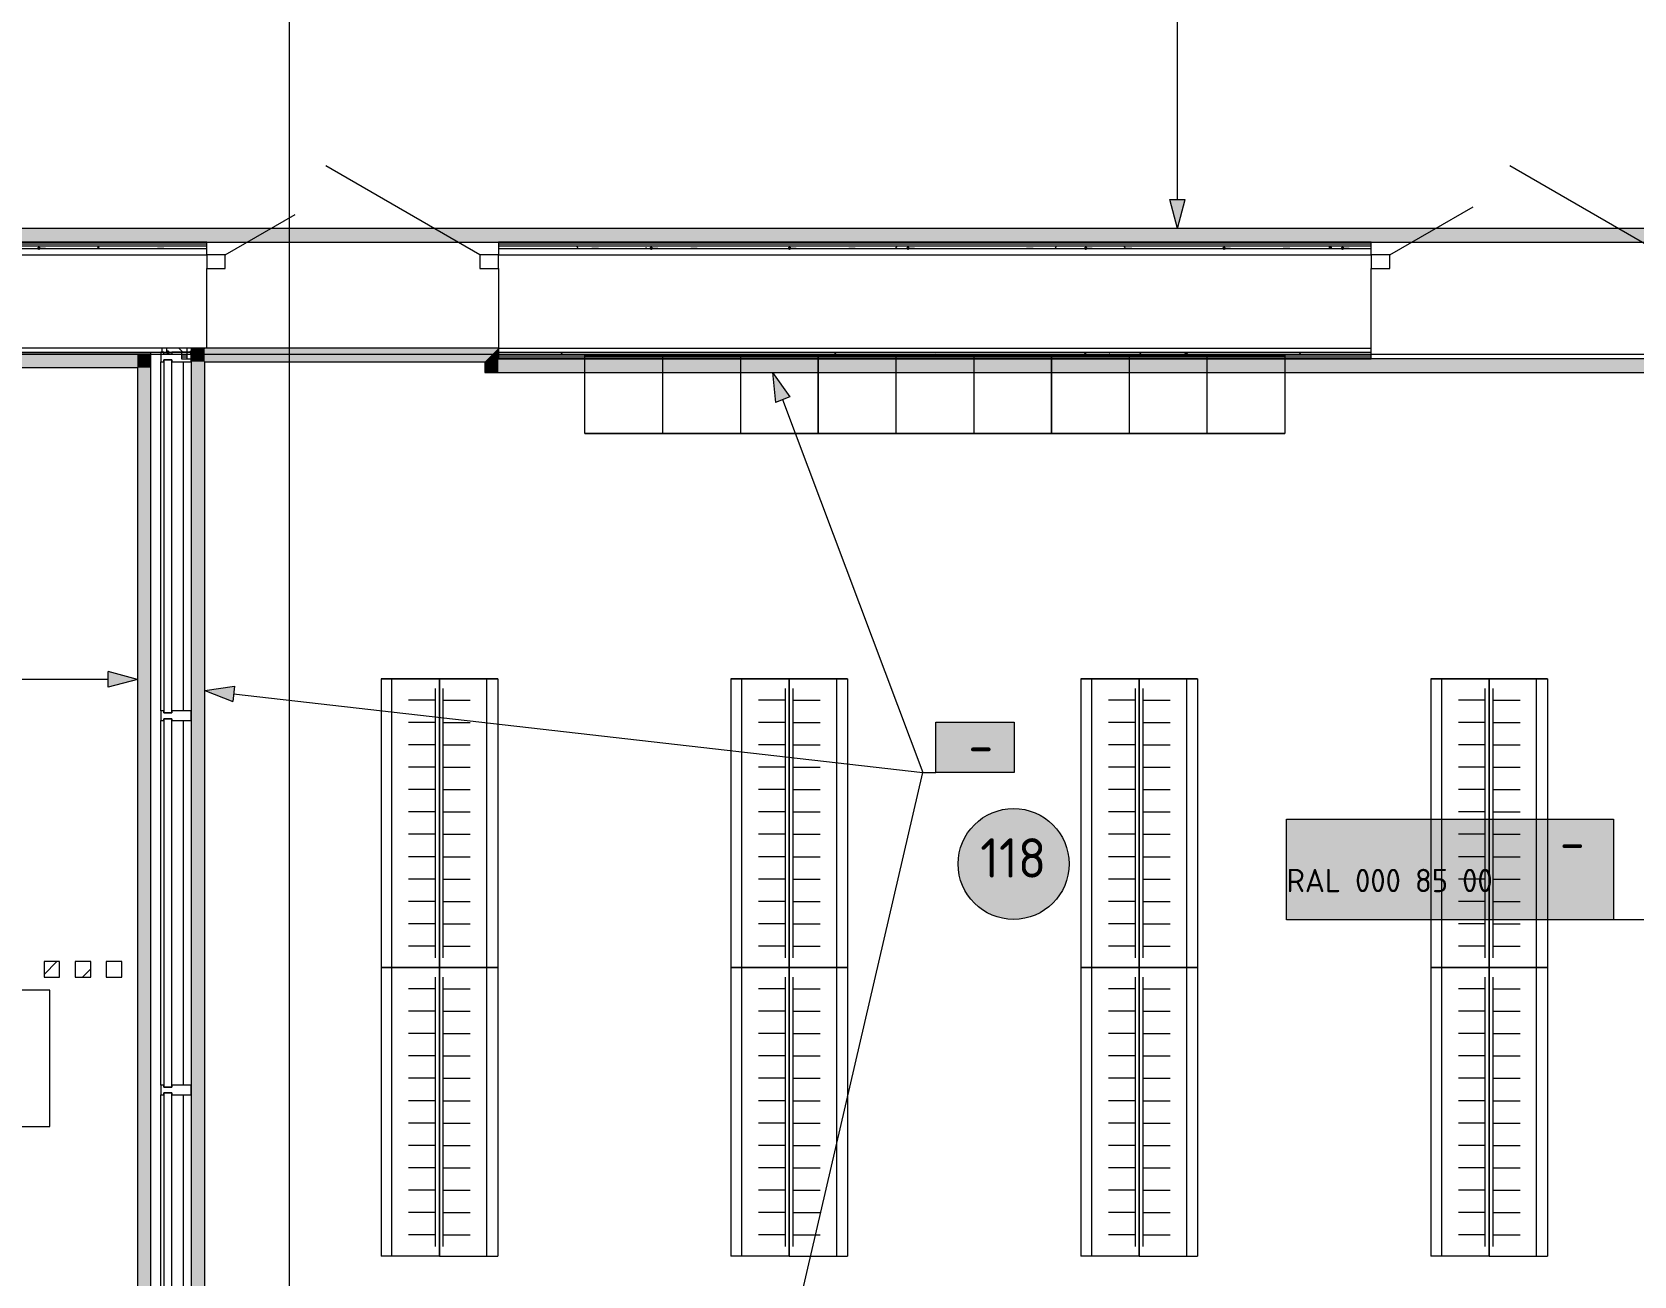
# Model space of a CAD drawing. Header units: millimetres. Extents: x -546 to 1681, y -650 to 1730.
# Drawn here: x 595.9 to 678.3, y 323.4 to 387.4 of the extents above; entities that cross this region are included whole.
import ezdxf

# ---------------------------------------------------------------- set-up
doc = ezdxf.new("R2010")
doc.units = ezdxf.units.MM

msp = doc.modelspace()

# ---------------------------------------------------------------- hatches: boundary and pattern name
at = {"true_color": 0x0077b0}
h = msp.add_hatch(color=144, dxfattribs=at)
h.dxf.hatch_style = 2
h.paths.add_polyline_path([(654.848, 377.323), (654.448, 378.816), (655.248, 378.816)])
at = {"true_color": 0xf1d696}
h = msp.add_hatch(color=41, dxfattribs=at)
h.dxf.hatch_style = 2
h.paths.add_polyline_path([(703.439, 377.323), (703.439, 376.623), (578.653, 376.623), (578.653, 377.323)])
h = msp.add_hatch(color=7)
h.dxf.hatch_style = 2
h.paths.add_polyline_path([(596.285, 376.403), (596.221, 376.377), (596.195, 376.313), (596.221, 376.25), (596.285, 376.223), (596.348, 376.25), (596.375, 376.313), (596.348, 376.377)])
h = msp.add_hatch(color=7)
h.dxf.hatch_style = 2
h.paths.add_polyline_path([(627.781, 376.403), (627.717, 376.377), (627.691, 376.313), (627.717, 376.25), (627.781, 376.223), (627.845, 376.25), (627.871, 376.313), (627.845, 376.377)])
h = msp.add_hatch(color=7)
h.dxf.hatch_style = 2
h.paths.add_polyline_path([(634.893, 376.403), (634.829, 376.377), (634.803, 376.313), (634.829, 376.25), (634.893, 376.223), (634.957, 376.25), (634.983, 376.313), (634.957, 376.377)])
h = msp.add_hatch(color=7)
h.dxf.hatch_style = 2
h.paths.add_polyline_path([(634.893, 376.403), (634.829, 376.377), (634.803, 376.313), (634.829, 376.25), (634.893, 376.223), (634.957, 376.25), (634.983, 376.313), (634.957, 376.377)])
h = msp.add_hatch(color=7)
h.dxf.hatch_style = 2
h.paths.add_polyline_path([(640.989, 376.403), (640.925, 376.377), (640.899, 376.313), (640.925, 376.25), (640.989, 376.223), (641.053, 376.25), (641.079, 376.313), (641.053, 376.377)])
h = msp.add_hatch(color=7)
h.dxf.hatch_style = 2
h.paths.add_polyline_path([(650.133, 376.403), (650.069, 376.377), (650.043, 376.313), (650.069, 376.25), (650.133, 376.223), (650.197, 376.25), (650.223, 376.313), (650.197, 376.377)])
h = msp.add_hatch(color=7)
h.dxf.hatch_style = 2
h.paths.add_polyline_path([(657.245, 376.403), (657.181, 376.377), (657.155, 376.313), (657.181, 376.25), (657.245, 376.223), (657.309, 376.25), (657.335, 376.313), (657.309, 376.377)])
h = msp.add_hatch(color=7)
h.dxf.hatch_style = 2
h.paths.add_polyline_path([(657.245, 376.403), (657.181, 376.377), (657.155, 376.313), (657.181, 376.25), (657.245, 376.223), (657.309, 376.25), (657.335, 376.313), (657.309, 376.377)])
h = msp.add_hatch(color=7)
h.dxf.hatch_style = 2
h.paths.add_polyline_path([(662.708, 376.435), (662.644, 376.409), (662.618, 376.345), (662.644, 376.282), (662.708, 376.255), (662.772, 376.282), (662.798, 376.345), (662.772, 376.409)])
h = msp.add_hatch(color=7)
h.dxf.hatch_style = 2
h.paths.add_polyline_path([(663.341, 376.403), (663.277, 376.377), (663.251, 376.313), (663.277, 376.25), (663.341, 376.223), (663.405, 376.25), (663.431, 376.313), (663.405, 376.377)])
h = msp.add_hatch(color=41, dxfattribs=at)
h.dxf.hatch_style = 2
h.paths.add_polyline_path([(578.653, 370.171), (578.653, 370.871), (601.347, 370.871), (601.347, 370.171)])
h = msp.add_hatch(color=41, dxfattribs=at)
h.dxf.hatch_style = 2
h.paths.add_polyline_path([(601.347, 370.171), (601.347, 370.871), (602.047, 370.871)])
h = msp.add_hatch(color=41, dxfattribs=at)
h.dxf.hatch_style = 2
h.paths.add_polyline_path([(601.347, 370.171), (602.047, 370.871), (602.047, 370.171)])
h = msp.add_hatch(color=7)
h.dxf.hatch_style = 2
h.paths.add_polyline_path([(603.007, 370.973), (602.98, 371.037), (602.917, 371.063), (602.853, 371.037), (602.827, 370.973), (602.853, 370.901), (602.917, 370.874), (602.98, 370.901)])
h = msp.add_hatch(color=7)
h.dxf.hatch_style = 2
h.paths.add_polyline_path([(604.027, 370.964), (604.053, 370.901), (604.117, 370.874), (604.18, 370.901), (604.207, 370.964), (604.18, 371.037), (604.117, 371.063), (604.053, 371.037)])
h = msp.add_hatch(color=41, dxfattribs=at)
h.dxf.hatch_style = 2
h.paths.add_polyline_path([(604.816, 371.173), (604.816, 370.473), (604.116, 371.173)])
h = msp.add_hatch(color=41, dxfattribs=at)
h.dxf.hatch_style = 2
h.paths.add_polyline_path([(604.816, 370.473), (604.116, 370.473), (604.116, 371.173)])
h = msp.add_hatch(color=41, dxfattribs=at)
h.dxf.hatch_style = 2
h.paths.add_polyline_path([(604.816, 370.473), (604.816, 371.173), (619.917, 371.173), (619.217, 370.473)])
h = msp.add_hatch(color=41, dxfattribs=at)
h.dxf.hatch_style = 2
h.paths.add_polyline_path([(619.367, 370.623), (619.917, 371.173), (619.917, 370.623)])
h = msp.add_hatch(color=7)
h.dxf.hatch_style = 2
h.paths.add_polyline_path([(650.103, 370.931), (650.039, 370.905), (650.013, 370.841), (650.039, 370.778), (650.103, 370.751), (650.167, 370.778), (650.193, 370.841), (650.167, 370.905)])
h = msp.add_hatch(color=7)
h.dxf.hatch_style = 2
h.paths.add_polyline_path([(650.103, 370.931), (650.039, 370.905), (650.013, 370.841), (650.039, 370.778), (650.103, 370.751), (650.167, 370.778), (650.193, 370.841), (650.167, 370.905)])
h = msp.add_hatch(color=7)
h.dxf.hatch_style = 2
h.paths.add_polyline_path([(655.297, 370.983), (655.233, 370.957), (655.207, 370.893), (655.233, 370.83), (655.297, 370.803), (655.361, 370.83), (655.387, 370.893), (655.361, 370.957)])
h = msp.add_hatch(color=7)
h.dxf.hatch_style = 2
h.paths.add_polyline_path([(655.297, 370.983), (655.233, 370.957), (655.207, 370.893), (655.233, 370.83), (655.297, 370.803), (655.361, 370.83), (655.387, 370.893), (655.361, 370.957)])
h = msp.add_hatch(color=41, dxfattribs=at)
h.dxf.hatch_style = 2
h.paths.add_polyline_path([(601.347, 370.171), (602.047, 370.171), (602.047, 315.204), (601.347, 315.204)])
h = msp.add_hatch(color=41, dxfattribs=at)
h.dxf.hatch_style = 2
h.paths.add_polyline_path([(604.816, 315.004), (604.116, 315.004), (604.116, 370.473), (604.816, 370.473)])
h = msp.add_hatch(color=41, dxfattribs=at)
h.dxf.hatch_style = 2
h.paths.add_polyline_path([(619.217, 370.473), (619.367, 370.623), (619.917, 370.623), (619.217, 369.923)])
h = msp.add_hatch(color=41, dxfattribs=at)
h.dxf.hatch_style = 2
h.paths.add_polyline_path([(619.917, 370.623), (619.917, 369.923), (619.217, 369.923)])
h = msp.add_hatch(color=41, dxfattribs=at)
h.dxf.hatch_style = 2
h.paths.add_polyline_path([(619.917, 369.923), (619.917, 370.623), (683.59, 370.623), (683.59, 369.923)])
at = {"true_color": 0x0077b0}
h = msp.add_hatch(color=144, dxfattribs=at)
h.dxf.hatch_style = 2
h.paths.add_polyline_path([(634.014, 369.923), (634.913, 368.667), (634.164, 368.385)])
h = msp.add_hatch(color=144, dxfattribs=at)
h.dxf.hatch_style = 2
h.paths.add_polyline_path([(601.347, 354.133), (599.854, 353.733), (599.854, 354.533)])
h = msp.add_hatch(color=144, dxfattribs=at)
h.dxf.hatch_style = 2
h.paths.add_polyline_path([(604.816, 353.566), (606.345, 353.794), (606.254, 352.999)])
at = {"true_color": 0xffffff}
h = msp.add_hatch(color=7, dxfattribs=at)
h.dxf.hatch_style = 2
h.paths.add_polyline_path([(642.414, 351.93), (646.454, 351.93), (646.454, 349.342), (642.414, 349.342)])
h = msp.add_hatch(color=7, dxfattribs=at)
h.dxf.hatch_style = 2
h.paths.add_polyline_path([(642.414, 351.93), (646.454, 351.93), (646.454, 349.342), (642.414, 349.342)])
h = msp.add_hatch(color=7, dxfattribs=at)
h.dxf.hatch_style = 2
h.paths.add_polyline_path([(642.414, 351.93), (646.454, 351.93), (646.454, 349.342), (642.414, 349.342)])
at = {"true_color": 0x0077b0}
h = msp.add_hatch(color=144, dxfattribs=at)
h.paths.add_polyline_path([(643.624, 350.534), (643.624, 351.341), (643.594, 351.498), (643.505, 351.629), (643.377, 351.715), (643.22, 351.744), (643.064, 351.715), (642.932, 351.629), (642.845, 351.498), (642.817, 351.341), (642.817, 350.534), (642.845, 350.378), (642.932, 350.249), (643.064, 350.16), (643.22, 350.13), (643.377, 350.16), (643.505, 350.249), (643.594, 350.378)])
h.paths.add_polyline_path([(643.824, 350.534), (643.813, 350.413), (643.78, 350.301), (643.724, 350.198), (643.646, 350.105), (643.555, 350.027), (643.452, 349.973), (643.341, 349.94), (643.22, 349.93), (643.098, 349.94), (642.987, 349.973), (642.885, 350.027), (642.791, 350.105), (642.714, 350.198), (642.658, 350.301), (642.625, 350.413), (642.614, 350.534), (642.614, 351.341), (642.625, 351.463), (642.658, 351.574), (642.714, 351.677), (642.791, 351.77), (642.885, 351.848), (642.987, 351.903), (643.098, 351.937), (643.22, 351.948), (643.341, 351.937), (643.453, 351.904), (643.556, 351.849), (643.65, 351.773), (643.726, 351.679), (643.78, 351.576), (643.813, 351.463), (643.824, 351.341)])
h = msp.add_hatch(color=144, dxfattribs=at)
h.paths.add_polyline_path([(643.624, 350.534), (643.624, 351.341), (643.594, 351.498), (643.505, 351.629), (643.377, 351.715), (643.22, 351.744), (643.064, 351.715), (642.932, 351.629), (642.845, 351.498), (642.817, 351.341), (642.817, 350.534), (642.845, 350.378), (642.932, 350.249), (643.064, 350.16), (643.22, 350.13), (643.377, 350.16), (643.505, 350.249), (643.594, 350.378)])
h.paths.add_polyline_path([(643.824, 350.534), (643.813, 350.413), (643.78, 350.301), (643.724, 350.198), (643.646, 350.105), (643.555, 350.027), (643.452, 349.973), (643.341, 349.94), (643.22, 349.93), (643.098, 349.94), (642.987, 349.973), (642.885, 350.027), (642.791, 350.105), (642.714, 350.198), (642.658, 350.301), (642.625, 350.413), (642.614, 350.534), (642.614, 351.341), (642.625, 351.463), (642.658, 351.574), (642.714, 351.677), (642.791, 351.77), (642.885, 351.848), (642.987, 351.903), (643.098, 351.937), (643.22, 351.948), (643.341, 351.937), (643.453, 351.904), (643.556, 351.849), (643.65, 351.773), (643.726, 351.679), (643.78, 351.576), (643.813, 351.463), (643.824, 351.341)])
h = msp.add_hatch(color=144, dxfattribs=at)
h.paths.add_polyline_path([(643.624, 350.534), (643.624, 351.341), (643.594, 351.498), (643.505, 351.629), (643.377, 351.715), (643.22, 351.744), (643.064, 351.715), (642.932, 351.629), (642.845, 351.498), (642.817, 351.341), (642.817, 350.534), (642.845, 350.378), (642.932, 350.249), (643.064, 350.16), (643.22, 350.13), (643.377, 350.16), (643.505, 350.249), (643.594, 350.378)])
h.paths.add_polyline_path([(643.824, 350.534), (643.813, 350.413), (643.78, 350.301), (643.724, 350.198), (643.646, 350.105), (643.555, 350.027), (643.452, 349.973), (643.341, 349.94), (643.22, 349.93), (643.098, 349.94), (642.987, 349.973), (642.885, 350.027), (642.791, 350.105), (642.714, 350.198), (642.658, 350.301), (642.625, 350.413), (642.614, 350.534), (642.614, 351.341), (642.625, 351.463), (642.658, 351.574), (642.714, 351.677), (642.791, 351.77), (642.885, 351.848), (642.987, 351.903), (643.098, 351.937), (643.22, 351.948), (643.341, 351.937), (643.453, 351.904), (643.556, 351.849), (643.65, 351.773), (643.726, 351.679), (643.78, 351.576), (643.813, 351.463), (643.824, 351.341)])
h = msp.add_hatch(color=144, dxfattribs=at)
h.dxf.hatch_style = 2
h.paths.add_polyline_path([(646.047, 351.603), (645.815, 351.372), (645.745, 351.341), (645.669, 351.366), (645.643, 351.442), (645.671, 351.513), (646.067, 351.908), (646.107, 351.937), (646.148, 351.948), (646.224, 351.922), (646.25, 351.846), (646.25, 350.028), (646.224, 349.954), (646.148, 349.93), (646.072, 349.954), (646.047, 350.028)])
h = msp.add_hatch(color=144, dxfattribs=at)
h.dxf.hatch_style = 2
h.paths.add_polyline_path([(646.047, 351.603), (645.815, 351.372), (645.745, 351.341), (645.669, 351.366), (645.643, 351.442), (645.671, 351.513), (646.067, 351.908), (646.107, 351.937), (646.148, 351.948), (646.224, 351.922), (646.25, 351.846), (646.25, 350.028), (646.224, 349.954), (646.148, 349.93), (646.072, 349.954), (646.047, 350.028)])
h = msp.add_hatch(color=144, dxfattribs=at)
h.dxf.hatch_style = 2
h.paths.add_polyline_path([(646.047, 351.603), (645.815, 351.372), (645.745, 351.341), (645.669, 351.366), (645.643, 351.442), (645.671, 351.513), (646.067, 351.908), (646.107, 351.937), (646.148, 351.948), (646.224, 351.922), (646.25, 351.846), (646.25, 350.028), (646.224, 349.954), (646.148, 349.93), (646.072, 349.954), (646.047, 350.028)])
h = msp.add_hatch(color=144, dxfattribs=at)
h.dxf.hatch_style = 2
h.paths.add_polyline_path([(645.137, 350.432), (644.33, 350.432), (644.254, 350.458), (644.229, 350.534), (644.254, 350.61), (644.33, 350.635), (645.137, 350.635), (645.213, 350.61), (645.239, 350.534), (645.213, 350.458)])
h = msp.add_hatch(color=144, dxfattribs=at)
h.dxf.hatch_style = 2
h.paths.add_polyline_path([(645.137, 350.432), (644.33, 350.432), (644.254, 350.458), (644.229, 350.534), (644.254, 350.61), (644.33, 350.635), (645.137, 350.635), (645.213, 350.61), (645.239, 350.534), (645.213, 350.458)])
h = msp.add_hatch(color=144, dxfattribs=at)
h.dxf.hatch_style = 2
h.paths.add_polyline_path([(645.137, 350.432), (644.33, 350.432), (644.254, 350.458), (644.229, 350.534), (644.254, 350.61), (644.33, 350.635), (645.137, 350.635), (645.213, 350.61), (645.239, 350.534), (645.213, 350.458)])
at = {"true_color": 0xffffff}
h = msp.add_hatch(color=7, dxfattribs=at)
edge = h.paths.add_edge_path()
edge.add_arc((646.42, 344.641), 2.852, 0, 360)
h = msp.add_hatch(color=7, dxfattribs=at)
h.dxf.hatch_style = 2
h.paths.add_polyline_path([(660.458, 346.952), (677.28, 346.952), (677.28, 341.775), (660.458, 341.775)])
at = {"true_color": 0x0077b0}
h = msp.add_hatch(color=144, dxfattribs=at)
h.paths.add_polyline_path([(674.047, 345.556), (674.047, 346.363), (674.018, 346.52), (673.929, 346.651), (673.8, 346.737), (673.644, 346.767), (673.487, 346.737), (673.356, 346.651), (673.269, 346.52), (673.24, 346.363), (673.24, 345.556), (673.269, 345.4), (673.356, 345.271), (673.487, 345.182), (673.644, 345.153), (673.8, 345.182), (673.929, 345.271), (674.018, 345.4)])
h.paths.add_polyline_path([(674.248, 345.556), (674.237, 345.436), (674.203, 345.324), (674.148, 345.221), (674.07, 345.127), (673.978, 345.05), (673.876, 344.995), (673.764, 344.963), (673.644, 344.952), (673.522, 344.963), (673.41, 344.995), (673.308, 345.05), (673.215, 345.127), (673.137, 345.221), (673.082, 345.324), (673.049, 345.436), (673.038, 345.556), (673.038, 346.363), (673.049, 346.485), (673.082, 346.597), (673.137, 346.699), (673.215, 346.792), (673.308, 346.87), (673.41, 346.926), (673.522, 346.959), (673.644, 346.97), (673.765, 346.959), (673.877, 346.926), (673.98, 346.871), (674.073, 346.795), (674.149, 346.701), (674.204, 346.598), (674.237, 346.485), (674.248, 346.363)])
h = msp.add_hatch(color=144, dxfattribs=at)
h.dxf.hatch_style = 2
h.paths.add_polyline_path([(676.86, 346.772), (676.275, 346.772), (676.275, 346.66), (676.251, 346.586), (676.18, 346.561), (676.101, 346.586), (676.075, 346.663), (676.078, 346.874), (676.103, 346.95), (676.18, 346.976), (676.987, 346.976), (677.061, 346.951), (677.089, 346.877), (677.083, 346.852), (676.68, 345.034), (676.647, 344.975), (676.583, 344.955), (676.507, 344.98), (676.482, 345.056), (676.482, 345.079)])
h = msp.add_hatch(color=144, dxfattribs=at)
h.dxf.hatch_style = 2
h.paths.add_polyline_path([(675.561, 345.454), (674.754, 345.454), (674.678, 345.48), (674.653, 345.556), (674.678, 345.632), (674.754, 345.658), (675.561, 345.658), (675.637, 345.632), (675.662, 345.556), (675.637, 345.48)])

# ---------------------------------------------------------------- linework, layer by layer
at = {"color": 7, "lineweight": 0}
for points in [[(609.173, 197.821), (609.173, 730.152)], [(618.967, 375.973), (611.043, 380.548)], [(679.867, 375.973), (671.943, 380.548)], [(665.767, 375.973), (670.054, 378.448)], [(605.867, 375.973), (609.461, 378.048)], [(703.439, 377.323), (578.653, 377.323)], [(604.917, 376.623), (578.653, 376.623)], [(578.653, 376.623), (704.139, 376.623)], [(604.917, 375.973), (604.917, 376.623)], [(619.917, 376.623), (619.917, 375.973)], [(664.817, 376.623), (619.917, 376.623)], [(664.817, 375.973), (664.817, 376.623)], [(578.623, 375.973), (604.917, 375.973)], [(604.917, 376.513), (578.653, 376.513)], [(604.917, 376.423), (578.653, 376.423)], [(604.917, 376.273), (578.653, 376.273)], [(596.285, 376.313), (596.621, 376.313)], [(599.36, 376.423), (599.301, 376.321)], [(599.398, 376.273), (599.311, 376.423)], [(602.381, 376.313), (602.717, 376.313)], [(604.917, 375.973), (604.917, 375.273)], [(605.867, 375.973), (604.917, 375.973)], [(605.867, 375.273), (605.867, 375.973)], [(618.967, 375.973), (618.967, 375.273)], [(619.917, 375.973), (618.967, 375.973)], [(664.817, 376.513), (619.917, 376.513)], [(664.817, 376.423), (619.917, 376.423)], [(664.817, 376.273), (619.917, 376.273)], [(619.917, 375.273), (619.917, 375.973)], [(619.917, 375.973), (664.817, 375.973)], [(624.02, 376.299), (623.948, 376.423)], [(624.733, 376.313), (625.069, 376.313)], [(627.554, 376.273), (627.508, 376.354)], [(627.781, 376.313), (628.117, 376.313)], [(629.813, 376.313), (630.149, 376.313)], [(634.893, 376.313), (635.229, 376.313)], [(637.941, 376.313), (638.277, 376.313)], [(640.421, 376.423), (640.335, 376.273)], [(640.989, 376.313), (641.325, 376.313)], [(647.085, 376.313), (647.421, 376.313)], [(648.616, 376.393), (648.547, 376.273)], [(650.133, 376.313), (650.469, 376.313)], [(652.191, 376.273), (652.104, 376.423)], [(652.165, 376.313), (652.501, 376.313)], [(657.245, 376.313), (657.581, 376.313)], [(660.293, 376.313), (660.629, 376.313)], [(662.708, 376.345), (662.663, 376.423)], [(663.341, 376.313), (663.677, 376.313)], [(664.817, 375.973), (664.817, 375.273)], [(665.767, 375.973), (664.817, 375.973)], [(665.767, 375.273), (665.767, 375.973)], [(604.917, 375.273), (605.867, 375.273)], [(604.917, 371.173), (604.917, 375.273)], [(618.967, 375.273), (619.917, 375.273)], [(619.917, 375.273), (619.917, 371.173)], [(664.817, 375.273), (665.767, 375.273)], [(664.817, 371.173), (664.817, 375.273)], [(187.211, 370.871), (863.726, 370.871)], [(202.529, 370.871), (863.726, 370.871)], [(604.917, 371.173), (578.653, 371.173)], [(578.653, 370.973), (602.917, 370.973)], [(601.347, 370.871), (578.653, 370.871)], [(602.047, 370.871), (601.347, 370.871)], [(602.047, 314.504), (602.047, 370.973)], [(602.047, 315.204), (602.047, 370.871)], [(602.717, 370.964), (602.547, 370.964)], [(602.547, 370.964), (602.547, 370.464)], [(602.617, 370.973), (602.617, 371.173)], [(602.617, 370.964), (604.117, 370.964)], [(602.717, 370.864), (602.717, 370.964)], [(603.117, 370.864), (602.717, 370.864)], [(602.867, 370.964), (602.867, 371.173)], [(604.117, 370.964), (603.117, 370.964)], [(603.117, 370.964), (603.117, 370.864)], [(603.684, 370.973), (603.484, 371.173)], [(603.623, 370.973), (603.623, 370.623)], [(603.917, 370.973), (603.623, 370.973)], [(603.623, 370.823), (603.917, 370.823)], [(603.917, 370.623), (603.917, 371.173)], [(604.117, 370.973), (603.917, 370.973)], [(604.116, 371.173), (604.816, 371.173)], [(604.116, 371.173), (604.116, 314.304)], [(604.117, 370.464), (604.117, 370.964)], [(619.917, 371.173), (604.816, 371.173)], [(619.917, 371.173), (664.817, 371.173)], [(619.917, 371.173), (619.917, 370.623)], [(619.917, 370.623), (619.917, 371.173)], [(619.917, 370.973), (664.817, 370.973)], [(619.917, 370.823), (664.817, 370.823)], [(623.197, 370.973), (623.11, 370.823)], [(637.275, 370.973), (637.209, 370.86)], [(642.433, 370.823), (642.403, 370.875)], [(650.103, 370.841), (650.093, 370.823)], [(651.353, 370.973), (651.323, 370.923)], [(652.991, 370.823), (652.905, 370.973)], [(655.297, 370.893), (655.251, 370.973)], [(661.203, 370.823), (661.117, 370.973)], [(664.817, 370.623), (664.817, 371.173)], [(577.953, 370.171), (601.347, 370.171)], [(601.347, 370.171), (601.347, 315.204)], [(602.547, 352.514), (602.547, 370.464)], [(602.547, 370.464), (602.717, 370.464)], [(602.717, 370.564), (602.717, 352.414)], [(603.117, 370.564), (602.717, 370.564)], [(602.717, 370.564), (603.117, 370.564)], [(602.717, 370.464), (602.717, 370.564)], [(603.117, 352.414), (603.117, 370.564)], [(603.117, 370.564), (603.117, 370.464)], [(603.117, 370.464), (604.117, 370.464)], [(603.623, 370.733), (603.917, 370.733)], [(603.623, 370.623), (604.117, 370.623)], [(603.717, 352.514), (603.717, 370.464)], [(604.117, 370.464), (604.117, 352.514)], [(604.816, 315.004), (604.816, 370.473)], [(604.816, 370.473), (619.217, 370.473)], [(619.217, 370.473), (619.217, 369.923)], [(619.917, 370.733), (664.817, 370.733)], [(619.917, 370.623), (664.817, 370.623)], [(683.59, 370.623), (619.917, 370.623)], [(619.217, 369.923), (683.59, 369.923)], [(602.717, 352.514), (602.547, 352.514)], [(602.547, 352.514), (602.547, 352.014)], [(602.547, 333.264), (602.547, 352.014)], [(602.547, 352.014), (602.717, 352.014)], [(602.717, 352.414), (602.717, 352.514)], [(602.717, 352.414), (603.117, 352.414)], [(603.117, 352.414), (602.717, 352.414)], [(602.717, 352.114), (602.717, 333.164)], [(603.117, 352.114), (602.717, 352.114)], [(602.717, 352.014), (602.717, 352.114)], [(602.717, 352.114), (603.117, 352.114)], [(604.117, 352.514), (603.117, 352.514)], [(603.117, 352.514), (603.117, 352.414)], [(603.117, 333.164), (603.117, 352.114)], [(603.117, 352.114), (603.117, 352.014)], [(603.117, 352.014), (604.117, 352.014)], [(603.717, 333.264), (603.717, 352.014)], [(604.117, 352.014), (604.117, 352.514)], [(604.117, 352.014), (604.117, 333.264)], [(643.568, 344.641), (643.583, 344.933), (643.626, 345.216), (643.696, 345.489), (643.792, 345.751), (643.912, 346.001), (644.055, 346.236), (644.219, 346.455), (644.403, 346.658), (644.606, 346.842), (644.825, 347.006), (645.061, 347.149), (645.31, 347.269), (645.572, 347.365), (645.845, 347.435), (646.128, 347.479), (646.42, 347.493), (646.712, 347.479), (646.995, 347.435), (647.268, 347.365), (647.53, 347.269), (647.779, 347.149), (648.015, 347.006), (648.234, 346.842), (648.437, 346.658), (648.621, 346.455), (648.785, 346.236), (648.928, 346.001), (649.048, 345.751), (649.144, 345.489), (649.214, 345.216), (649.257, 344.933), (649.272, 344.641)], [(649.272, 344.641), (649.257, 344.35), (649.214, 344.067), (649.144, 343.793), (649.048, 343.531), (648.928, 343.282), (648.785, 343.047), (648.621, 342.827), (648.437, 342.625), (648.234, 342.441), (648.015, 342.276), (647.779, 342.134), (647.53, 342.013), (647.268, 341.918), (646.995, 341.847), (646.712, 341.804), (646.42, 341.789), (646.128, 341.804), (645.845, 341.847), (645.572, 341.918), (645.31, 342.013), (645.061, 342.134), (644.825, 342.276), (644.606, 342.441), (644.403, 342.625), (644.219, 342.827), (644.055, 343.047), (643.912, 343.282), (643.792, 343.531), (643.696, 343.793), (643.626, 344.067), (643.583, 344.35), (643.568, 344.641)], [(596.547, 338.961), (597.21, 339.624)], [(597.347, 339.624), (596.547, 339.624)], [(596.547, 339.624), (596.547, 338.824)], [(597.347, 338.824), (597.347, 339.624)], [(598.947, 339.624), (598.147, 339.624)], [(598.147, 339.624), (598.147, 338.824)], [(598.947, 338.824), (598.947, 339.624)], [(600.547, 339.624), (599.747, 339.624)], [(599.747, 339.624), (599.747, 338.824)], [(600.547, 338.824), (600.547, 339.624)], [(596.547, 338.824), (597.347, 338.824)], [(598.147, 338.824), (598.947, 338.824)], [(598.531, 338.824), (598.947, 339.239)], [(599.747, 338.824), (600.547, 338.824)], [(602.717, 333.264), (602.547, 333.264)], [(602.547, 333.264), (602.547, 332.764)], [(602.717, 333.164), (602.717, 333.264)], [(602.717, 333.164), (603.117, 333.164)], [(603.117, 333.164), (602.717, 333.164)], [(604.117, 333.264), (603.117, 333.264)], [(603.117, 333.264), (603.117, 333.164)], [(604.117, 332.764), (604.117, 333.264)], [(602.547, 314.814), (602.547, 332.764)], [(602.547, 332.764), (602.717, 332.764)], [(602.717, 332.864), (602.717, 314.714)], [(603.117, 332.864), (602.717, 332.864)], [(602.717, 332.764), (602.717, 332.864)], [(602.717, 332.864), (603.117, 332.864)], [(603.117, 314.714), (603.117, 332.864)], [(603.117, 332.864), (603.117, 332.764)], [(603.117, 332.764), (604.117, 332.764)], [(603.717, 314.814), (603.717, 332.764)], [(604.117, 332.764), (604.117, 314.814)]]:
    msp.add_lwpolyline(points, dxfattribs=at)
at = {"color": 144, "lineweight": 0, "true_color": 0x0077b0}
for points in [[(654.848, 378.816), (654.848, 389.484)], [(654.448, 378.816), (655.248, 378.816)], [(654.848, 377.323), (654.448, 378.816)], [(654.848, 377.323), (655.248, 378.816)], [(634.014, 369.923), (634.913, 368.667)], [(634.014, 369.923), (634.164, 368.385)], [(634.913, 368.667), (634.164, 368.385)], [(634.539, 368.526), (641.745, 349.342)], [(599.854, 353.733), (599.854, 354.533)], [(601.347, 354.133), (599.854, 354.533)], [(599.854, 354.133), (594.79, 354.133)], [(601.347, 354.133), (599.854, 353.733)], [(604.816, 353.566), (606.345, 353.794)], [(604.816, 353.566), (606.254, 352.999)], [(606.345, 353.794), (606.254, 352.999)], [(606.3, 353.396), (641.745, 349.342)], [(642.414, 351.93), (646.454, 351.93)], [(642.414, 349.342), (642.414, 351.93)], [(642.414, 351.93), (646.454, 351.93)], [(642.414, 349.342), (642.414, 351.93)], [(642.414, 351.93), (646.454, 351.93)], [(642.414, 349.342), (642.414, 351.93)], [(646.454, 351.93), (646.454, 349.342)], [(646.454, 351.93), (646.454, 349.342)], [(646.454, 351.93), (646.454, 349.342)], [(633.791, 315.058), (641.745, 349.342)], [(641.745, 349.342), (642.414, 349.342)], [(641.745, 349.342), (642.414, 349.342)], [(641.745, 349.342), (642.414, 349.342)], [(646.454, 349.342), (642.414, 349.342)], [(646.454, 349.342), (642.414, 349.342)], [(646.454, 349.342), (642.414, 349.342)], [(660.458, 346.952), (677.28, 346.952)], [(660.458, 341.775), (660.458, 346.952)], [(677.28, 346.952), (677.28, 341.775)], [(677.28, 341.775), (660.458, 341.775)], [(681.464, 341.775), (677.28, 341.775)]]:
    msp.add_lwpolyline(points, dxfattribs=at)
at = {"color": 253, "lineweight": 0, "true_color": 0x999999}
for points in [[(624.366, 366.784), (624.366, 370.784)], [(624.366, 370.784), (634.366, 370.784)], [(624.366, 370.784), (636.366, 370.784)], [(624.366, 370.784), (628.366, 370.784)], [(628.366, 370.784), (628.366, 366.784)], [(632.366, 370.784), (632.366, 366.784)], [(636.366, 366.784), (636.366, 370.784)], [(636.366, 370.784), (646.366, 370.784)], [(636.366, 370.784), (648.366, 370.784)], [(636.366, 370.784), (640.366, 370.784)], [(636.366, 370.784), (636.366, 366.784)], [(640.366, 370.784), (640.366, 366.784)], [(644.366, 370.784), (644.366, 366.784)], [(648.366, 370.784), (648.366, 366.784)], [(648.366, 366.784), (648.366, 370.784)], [(648.366, 370.784), (658.366, 370.784)], [(648.366, 370.784), (660.366, 370.784)], [(648.366, 370.784), (652.366, 370.784)], [(652.366, 370.784), (652.366, 366.784)], [(656.366, 370.784), (656.366, 366.784)], [(660.366, 370.784), (660.366, 366.784)], [(624.366, 366.784), (636.366, 366.784)], [(636.366, 366.784), (624.366, 366.784)], [(636.366, 366.784), (648.366, 366.784)], [(648.366, 366.784), (636.366, 366.784)], [(648.366, 366.784), (660.366, 366.784)], [(660.366, 366.784), (648.366, 366.784)], [(616.883, 354.165), (613.883, 354.165)], [(613.883, 354.165), (613.883, 339.315)], [(613.883, 354.165), (616.883, 354.165)], [(614.443, 339.315), (614.443, 354.165)], [(616.683, 339.815), (616.683, 353.665)], [(616.883, 354.165), (616.883, 339.315)], [(616.883, 354.165), (616.883, 339.315)], [(616.883, 339.315), (616.883, 354.165)], [(616.883, 339.315), (616.883, 354.165)], [(616.883, 354.165), (619.883, 354.165)], [(619.883, 354.165), (616.883, 354.165)], [(617.083, 339.815), (617.083, 353.665)], [(619.323, 339.315), (619.323, 354.165)], [(619.883, 354.165), (619.883, 339.315)], [(634.883, 354.165), (631.883, 354.165)], [(631.883, 354.165), (631.883, 339.315)], [(631.883, 354.165), (634.883, 354.165)], [(632.443, 339.315), (632.443, 354.165)], [(634.683, 339.815), (634.683, 353.665)], [(634.883, 354.165), (634.883, 339.315)], [(634.883, 354.165), (634.883, 339.315)], [(634.883, 339.315), (634.883, 354.165)], [(634.883, 339.315), (634.883, 354.165)], [(634.883, 354.165), (637.883, 354.165)], [(637.883, 354.165), (634.883, 354.165)], [(635.083, 339.815), (635.083, 353.665)], [(637.323, 339.315), (637.323, 354.165)], [(637.883, 354.165), (637.883, 339.315)], [(652.883, 354.165), (649.883, 354.165)], [(649.883, 354.165), (649.883, 339.315)], [(649.883, 354.165), (652.883, 354.165)], [(650.443, 339.315), (650.443, 354.165)], [(652.683, 339.815), (652.683, 353.665)], [(652.883, 354.165), (652.883, 339.315)], [(652.883, 354.165), (652.883, 339.315)], [(652.883, 339.315), (652.883, 354.165)], [(652.883, 339.315), (652.883, 354.165)], [(652.883, 354.165), (655.883, 354.165)], [(655.883, 354.165), (652.883, 354.165)], [(653.083, 339.815), (653.083, 353.665)], [(655.323, 339.315), (655.323, 354.165)], [(655.883, 354.165), (655.883, 339.315)], [(670.883, 354.165), (667.883, 354.165)], [(667.883, 354.165), (667.883, 339.315)], [(667.883, 354.165), (670.883, 354.165)], [(668.443, 339.315), (668.443, 354.165)], [(670.683, 339.815), (670.683, 353.665)], [(670.883, 354.165), (670.883, 339.315)], [(670.883, 354.165), (670.883, 339.315)], [(670.883, 339.315), (670.883, 354.165)], [(670.883, 339.315), (670.883, 354.165)], [(670.883, 354.165), (673.883, 354.165)], [(673.883, 354.165), (670.883, 354.165)], [(671.083, 339.815), (671.083, 353.665)], [(673.323, 339.315), (673.323, 354.165)], [(673.883, 354.165), (673.883, 339.315)], [(616.683, 353.065), (615.296, 353.065)], [(617.083, 353.065), (618.469, 353.065)], [(634.683, 353.065), (633.296, 353.065)], [(635.083, 353.065), (636.469, 353.065)], [(652.683, 353.065), (651.296, 353.065)], [(653.083, 353.065), (654.469, 353.065)], [(670.683, 353.065), (669.296, 353.065)], [(671.083, 353.065), (672.469, 353.065)], [(616.683, 351.915), (615.296, 351.915)], [(617.083, 351.915), (618.469, 351.915)], [(634.683, 351.915), (633.296, 351.915)], [(635.083, 351.915), (636.469, 351.915)], [(652.683, 351.915), (651.296, 351.915)], [(653.083, 351.915), (654.469, 351.915)], [(670.683, 351.915), (669.296, 351.915)], [(671.083, 351.915), (672.469, 351.915)], [(616.683, 350.765), (615.296, 350.765)], [(617.083, 350.765), (618.469, 350.765)], [(634.683, 350.765), (633.296, 350.765)], [(635.083, 350.765), (636.469, 350.765)], [(652.683, 350.765), (651.296, 350.765)], [(653.083, 350.765), (654.469, 350.765)], [(670.683, 350.765), (669.296, 350.765)], [(671.083, 350.765), (672.469, 350.765)], [(616.683, 349.615), (615.296, 349.615)], [(617.083, 349.615), (618.469, 349.615)], [(634.683, 349.615), (633.296, 349.615)], [(635.083, 349.615), (636.469, 349.615)], [(652.683, 349.615), (651.296, 349.615)], [(653.083, 349.615), (654.469, 349.615)], [(670.683, 349.615), (669.296, 349.615)], [(671.083, 349.615), (672.469, 349.615)], [(616.683, 348.465), (615.296, 348.465)], [(617.083, 348.465), (618.469, 348.465)], [(634.683, 348.465), (633.296, 348.465)], [(635.083, 348.465), (636.469, 348.465)], [(652.683, 348.465), (651.296, 348.465)], [(653.083, 348.465), (654.469, 348.465)], [(670.683, 348.465), (669.296, 348.465)], [(671.083, 348.465), (672.469, 348.465)], [(616.683, 347.315), (615.296, 347.315)], [(617.083, 347.315), (618.469, 347.315)], [(634.683, 347.315), (633.296, 347.315)], [(635.083, 347.315), (636.469, 347.315)], [(652.683, 347.315), (651.296, 347.315)], [(653.083, 347.315), (654.469, 347.315)], [(670.683, 347.315), (669.296, 347.315)], [(671.083, 347.315), (672.469, 347.315)], [(616.683, 346.165), (615.296, 346.165)], [(617.083, 346.165), (618.469, 346.165)], [(634.683, 346.165), (633.296, 346.165)], [(635.083, 346.165), (636.469, 346.165)], [(652.683, 346.165), (651.296, 346.165)], [(653.083, 346.165), (654.469, 346.165)], [(670.683, 346.165), (669.296, 346.165)], [(671.083, 346.165), (672.469, 346.165)], [(616.683, 345.015), (615.296, 345.015)], [(617.083, 345.015), (618.469, 345.015)], [(634.683, 345.015), (633.296, 345.015)], [(635.083, 345.015), (636.469, 345.015)], [(652.683, 345.015), (651.296, 345.015)], [(653.083, 345.015), (654.469, 345.015)], [(670.683, 345.015), (669.296, 345.015)], [(671.083, 345.015), (672.469, 345.015)], [(616.683, 343.865), (615.296, 343.865)], [(617.083, 343.865), (618.469, 343.865)], [(634.683, 343.865), (633.296, 343.865)], [(635.083, 343.865), (636.469, 343.865)], [(652.683, 343.865), (651.296, 343.865)], [(653.083, 343.865), (654.469, 343.865)], [(670.683, 343.865), (669.296, 343.865)], [(671.083, 343.865), (672.469, 343.865)], [(616.683, 342.715), (615.296, 342.715)], [(617.083, 342.715), (618.469, 342.715)], [(634.683, 342.715), (633.296, 342.715)], [(635.083, 342.715), (636.469, 342.715)], [(652.683, 342.715), (651.296, 342.715)], [(653.083, 342.715), (654.469, 342.715)], [(670.683, 342.715), (669.296, 342.715)], [(671.083, 342.715), (672.469, 342.715)], [(616.683, 341.565), (615.296, 341.565)], [(617.083, 341.565), (618.469, 341.565)], [(634.683, 341.565), (633.296, 341.565)], [(635.083, 341.565), (636.469, 341.565)], [(652.683, 341.565), (651.296, 341.565)], [(653.083, 341.565), (654.469, 341.565)], [(670.683, 341.565), (669.296, 341.565)], [(671.083, 341.565), (672.469, 341.565)], [(616.683, 340.415), (615.296, 340.415)], [(617.083, 340.415), (618.469, 340.415)], [(634.683, 340.415), (633.296, 340.415)], [(635.083, 340.415), (636.469, 340.415)], [(652.683, 340.415), (651.296, 340.415)], [(653.083, 340.415), (654.469, 340.415)], [(670.683, 340.415), (669.296, 340.415)], [(671.083, 340.415), (672.469, 340.415)], [(616.883, 339.315), (613.883, 339.315)], [(613.883, 339.315), (613.883, 324.465)], [(613.883, 339.315), (616.883, 339.315)], [(616.883, 339.315), (613.883, 339.315)], [(614.443, 324.465), (614.443, 339.315)], [(616.683, 324.965), (616.683, 338.815)], [(616.883, 339.315), (616.883, 324.465)], [(616.883, 339.315), (616.883, 324.465)], [(616.883, 324.465), (616.883, 339.315)], [(616.883, 324.465), (616.883, 339.315)], [(616.883, 339.315), (619.883, 339.315)], [(619.883, 339.315), (616.883, 339.315)], [(616.883, 339.315), (619.883, 339.315)], [(617.083, 324.965), (617.083, 338.815)], [(619.323, 324.465), (619.323, 339.315)], [(619.883, 339.315), (619.883, 324.465)], [(634.883, 339.315), (631.883, 339.315)], [(631.883, 339.315), (631.883, 324.465)], [(631.883, 339.315), (634.883, 339.315)], [(634.883, 339.315), (631.883, 339.315)], [(632.443, 324.465), (632.443, 339.315)], [(634.683, 324.965), (634.683, 338.815)], [(634.883, 339.315), (634.883, 324.465)], [(634.883, 339.315), (634.883, 324.465)], [(634.883, 324.465), (634.883, 339.315)], [(634.883, 324.465), (634.883, 339.315)], [(634.883, 339.315), (637.883, 339.315)], [(637.883, 339.315), (634.883, 339.315)], [(634.883, 339.315), (637.883, 339.315)], [(635.083, 324.965), (635.083, 338.815)], [(637.323, 324.465), (637.323, 339.315)], [(637.883, 339.315), (637.883, 324.465)], [(652.883, 339.315), (649.883, 339.315)], [(649.883, 339.315), (649.883, 324.465)], [(649.883, 339.315), (652.883, 339.315)], [(652.883, 339.315), (649.883, 339.315)], [(650.443, 324.465), (650.443, 339.315)], [(652.683, 324.965), (652.683, 338.815)], [(652.883, 339.315), (652.883, 324.465)], [(652.883, 339.315), (652.883, 324.465)], [(652.883, 324.465), (652.883, 339.315)], [(652.883, 324.465), (652.883, 339.315)], [(652.883, 339.315), (655.883, 339.315)], [(655.883, 339.315), (652.883, 339.315)], [(652.883, 339.315), (655.883, 339.315)], [(653.083, 324.965), (653.083, 338.815)], [(655.323, 324.465), (655.323, 339.315)], [(655.883, 339.315), (655.883, 324.465)], [(670.883, 339.315), (667.883, 339.315)], [(667.883, 339.315), (667.883, 324.465)], [(667.883, 339.315), (670.883, 339.315)], [(670.883, 339.315), (667.883, 339.315)], [(668.443, 324.465), (668.443, 339.315)], [(670.683, 324.965), (670.683, 338.815)], [(670.883, 339.315), (670.883, 324.465)], [(670.883, 339.315), (670.883, 324.465)], [(670.883, 324.465), (670.883, 339.315)], [(670.883, 324.465), (670.883, 339.315)], [(670.883, 339.315), (673.883, 339.315)], [(673.883, 339.315), (670.883, 339.315)], [(670.883, 339.315), (673.883, 339.315)], [(671.083, 324.965), (671.083, 338.815)], [(673.323, 324.465), (673.323, 339.315)], [(673.883, 339.315), (673.883, 324.465)], [(596.846, 338.142), (581.846, 338.142)], [(596.846, 331.142), (596.846, 338.142)], [(616.683, 338.215), (615.296, 338.215)], [(617.083, 338.215), (618.469, 338.215)], [(634.683, 338.215), (633.296, 338.215)], [(635.083, 338.215), (636.469, 338.215)], [(652.683, 338.215), (651.296, 338.215)], [(653.083, 338.215), (654.469, 338.215)], [(670.683, 338.215), (669.296, 338.215)], [(671.083, 338.215), (672.469, 338.215)], [(616.683, 337.065), (615.296, 337.065)], [(617.083, 337.065), (618.469, 337.065)], [(634.683, 337.065), (633.296, 337.065)], [(635.083, 337.065), (636.469, 337.065)], [(652.683, 337.065), (651.296, 337.065)], [(653.083, 337.065), (654.469, 337.065)], [(670.683, 337.065), (669.296, 337.065)], [(671.083, 337.065), (672.469, 337.065)], [(616.683, 335.915), (615.296, 335.915)], [(617.083, 335.915), (618.469, 335.915)], [(634.683, 335.915), (633.296, 335.915)], [(635.083, 335.915), (636.469, 335.915)], [(652.683, 335.915), (651.296, 335.915)], [(653.083, 335.915), (654.469, 335.915)], [(670.683, 335.915), (669.296, 335.915)], [(671.083, 335.915), (672.469, 335.915)], [(616.683, 334.765), (615.296, 334.765)], [(617.083, 334.765), (618.469, 334.765)], [(634.683, 334.765), (633.296, 334.765)], [(635.083, 334.765), (636.469, 334.765)], [(652.683, 334.765), (651.296, 334.765)], [(653.083, 334.765), (654.469, 334.765)], [(670.683, 334.765), (669.296, 334.765)], [(671.083, 334.765), (672.469, 334.765)], [(616.683, 333.615), (615.296, 333.615)], [(617.083, 333.615), (618.469, 333.615)], [(634.683, 333.615), (633.296, 333.615)], [(635.083, 333.615), (636.469, 333.615)], [(652.683, 333.615), (651.296, 333.615)], [(653.083, 333.615), (654.469, 333.615)], [(670.683, 333.615), (669.296, 333.615)], [(671.083, 333.615), (672.469, 333.615)], [(616.683, 332.465), (615.296, 332.465)], [(617.083, 332.465), (618.469, 332.465)], [(634.683, 332.465), (633.296, 332.465)], [(635.083, 332.465), (636.469, 332.465)], [(652.683, 332.465), (651.296, 332.465)], [(653.083, 332.465), (654.469, 332.465)], [(670.683, 332.465), (669.296, 332.465)], [(671.083, 332.465), (672.469, 332.465)], [(616.683, 331.315), (615.296, 331.315)], [(617.083, 331.315), (618.469, 331.315)], [(634.683, 331.315), (633.296, 331.315)], [(635.083, 331.315), (636.469, 331.315)], [(652.683, 331.315), (651.296, 331.315)], [(653.083, 331.315), (654.469, 331.315)], [(670.683, 331.315), (669.296, 331.315)], [(671.083, 331.315), (672.469, 331.315)], [(581.846, 331.142), (596.846, 331.142)], [(616.683, 330.165), (615.296, 330.165)], [(617.083, 330.165), (618.469, 330.165)], [(634.683, 330.165), (633.296, 330.165)], [(635.083, 330.165), (636.469, 330.165)], [(652.683, 330.165), (651.296, 330.165)], [(653.083, 330.165), (654.469, 330.165)], [(670.683, 330.165), (669.296, 330.165)], [(671.083, 330.165), (672.469, 330.165)], [(616.683, 329.015), (615.296, 329.015)], [(617.083, 329.015), (618.469, 329.015)], [(634.683, 329.015), (633.296, 329.015)], [(635.083, 329.015), (636.469, 329.015)], [(652.683, 329.015), (651.296, 329.015)], [(653.083, 329.015), (654.469, 329.015)], [(670.683, 329.015), (669.296, 329.015)], [(671.083, 329.015), (672.469, 329.015)], [(616.683, 327.865), (615.296, 327.865)], [(617.083, 327.865), (618.469, 327.865)], [(634.683, 327.865), (633.296, 327.865)], [(635.083, 327.865), (636.469, 327.865)], [(652.683, 327.865), (651.296, 327.865)], [(653.083, 327.865), (654.469, 327.865)], [(670.683, 327.865), (669.296, 327.865)], [(671.083, 327.865), (672.469, 327.865)], [(616.683, 326.715), (615.296, 326.715)], [(617.083, 326.715), (618.469, 326.715)], [(634.683, 326.715), (633.296, 326.715)], [(635.083, 326.715), (636.469, 326.715)], [(652.683, 326.715), (651.296, 326.715)], [(653.083, 326.715), (654.469, 326.715)], [(670.683, 326.715), (669.296, 326.715)], [(671.083, 326.715), (672.469, 326.715)], [(616.683, 325.565), (615.296, 325.565)], [(617.083, 325.565), (618.469, 325.565)], [(634.683, 325.565), (633.296, 325.565)], [(635.083, 325.565), (636.469, 325.565)], [(652.683, 325.565), (651.296, 325.565)], [(653.083, 325.565), (654.469, 325.565)], [(670.683, 325.565), (669.296, 325.565)], [(671.083, 325.565), (672.469, 325.565)], [(616.883, 324.465), (613.883, 324.465)], [(616.883, 324.465), (619.883, 324.465)], [(634.883, 324.465), (631.883, 324.465)], [(634.883, 324.465), (637.883, 324.465)], [(652.883, 324.465), (649.883, 324.465)], [(652.883, 324.465), (655.883, 324.465)], [(670.883, 324.465), (667.883, 324.465)], [(670.883, 324.465), (673.883, 324.465)]]:
    msp.add_lwpolyline(points, dxfattribs=at)

# ---------------------------------------------------------------- texts
at = {"color": 7, "insert": (644.703, 345.963), "char_height": 2.02685, "attachment_point": 1}
msp.add_mtext('{\\fGOSTCommon|b0|i0|c0;118}', dxfattribs=at)
at = {"color": 144, "true_color": 0x0077b0, "insert": (660.458, 344.39), "char_height": 1.2, "attachment_point": 1}
msp.add_mtext('{\\fGOSTCommon|b0|i0|c0;RAL 000 85 00}', dxfattribs=at)

doc.saveas('drawing.dxf')
